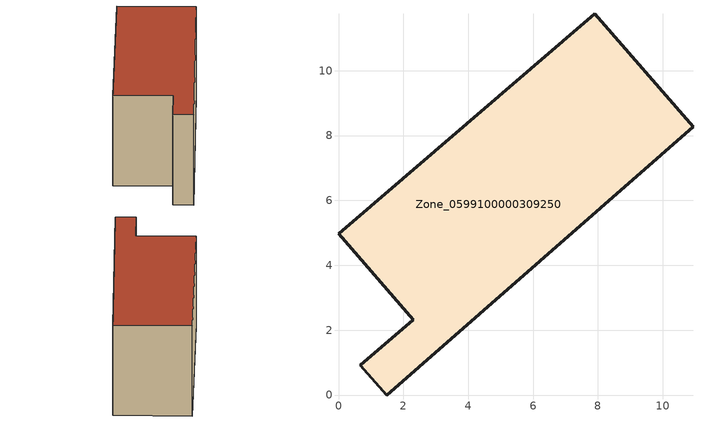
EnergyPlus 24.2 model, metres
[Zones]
Zone_0599100000309250
 floor ground (C_G): 0.67,0.92 2.31,2.33 0,4.98 7.9,11.75 10.93,8.28 1.48,0 z0
 wall outside (C_F): 2.31,2.33 0.67,0.92 1.48,0 10.93,8.28 7.9,11.75 0,4.98 2.31,2.33 z0:6.07
 roof outside (C_R): 7.9,11.75 0,4.98 2.31,2.33 0.67,0.92 1.48,0 10.93,8.28 z6.07
[BUILDING]
Pand.0599100000309250: North Axis=0; Terrain=City; Loads Convergence Tolerance Value=0.04; Temperature Convergence Tolerance Value=0.4; Solar Distribution=FullExterior; Maximum Number of Warmup Days=25; Minimum Number of Warmup Days=1
[Site:Location]
Rotterdam.The.Hague.AP_ZH_NLD Design_Conditions: Latitude=51.96; Longitude=4.45; Time Zone=1; Elevation=-4.5
[SITE:GROUNDTEMPERATURE:BUILDINGSURFACE]
18, 18, 18, 18, 18, 18, 18, 18, 18, 18, 18, 18
[MATERIAL] Thermal Absorptance=0.9; Solar Absorptance=0.7; Visible Absorptance=0.7
Name | Roughness | Thickness | Conductivity | Density | Specific Heat
G.TI.1946 | MediumSmooth | 0.15 | 1 | 540 | 1210
F.TI.1946 | Rough | 0.3 | 0.857143 | 1920 | 840
R.TI.1946 | MediumRough | 0.2 | 0.1 | 1500 | 1000
[CONSTRUCTION]
C_G: G.TI.1946
C_F: F.TI.1946
C_R: R.TI.1946
[ZONE]
Zone_0599100000309250: Type=1; Multiplier=1; Ceiling Height=Autocalculate; Volume=Autocalculate; Floor Area=autocalculate; Part of Total Floor Area=Yes
[ZONEINFILTRATION:DESIGNFLOWRATE]
Infil_Zone_0599100000309250: Zone or ZoneList or Space or SpaceList=Zone_0599100000309250; Schedule=AlwaysOn; Design Flow Rate Calculation Method=Flow/Area; Flow Rate per Floor Area=0.003; Constant Term Coefficient=1; Temperature Term Coefficient=0; Velocity Term Coefficient=0; Velocity Squared Term Coefficient=0
[HVACTEMPLATE:ZONE:IDEALLOADSAIRSYSTEM]
Zone_0599100000309250: Maximum Heating Supply Air Temperature=50; Minimum Cooling Supply Air Temperature=13; Maximum Heating Supply Air Humidity Ratio=0.0156; Minimum Cooling Supply Air Humidity Ratio=0.0077; Heating Limit=NoLimit; Cooling Limit=NoLimit; Dehumidification Control Type=ConstantSensibleHeatRatio; Cooling Sensible Heat Ratio=0.7; Dehumidification Setpoint=60; Humidification Control Type=None; Humidification Setpoint=30; Outdoor Air Method=None; Outdoor Air Flow Rate per Person=0.00944; Outdoor Air Flow Rate per Zone Floor Area=0; Outdoor Air Flow Rate per Zone=0; Demand Controlled Ventilation Type=None; Outdoor Air Economizer Type=NoEconomizer; Heat Recovery Type=None; Sensible Heat Recovery Effectiveness=0.7; Latent Heat Recovery Effectiveness=0.65
[ZONECONTROL:THERMOSTAT]
ThermostatControl_Zone_0599100000309250: Zone or ZoneList=Zone_0599100000309250; Control Type Schedule=DualSetpointControlType; Control 1=Thermostat_Zone_0599100000309250; Temperature Difference Between Cutout And Setpoint=0
[THERMOSTATSETPOINT:DUALSETPOINT]
Thermostat_Zone_0599100000309250: Heating Setpoint Temperature Schedule=HeatingSetpoint_Zone_0599100000309250; Cooling Setpoint Temperature Schedule=CoolingSetpoint_Zone_0599100000309250
[SCHEDULE:COMPACT]
HeatingSetpoint_Zone_0599100000309250: Through: 12/31, For: AllDays, Until: 24:00, 21
CoolingSetpoint_Zone_0599100000309250: Through: 12/31, For: AllDays, Until: 24:00, 24
DualSetpointControlType: Through: 12/31, For: AllDays, Until: 24:00, 4
AlwaysOn: Through: 12/31, For: AllDays, Until: 24:00, 1
